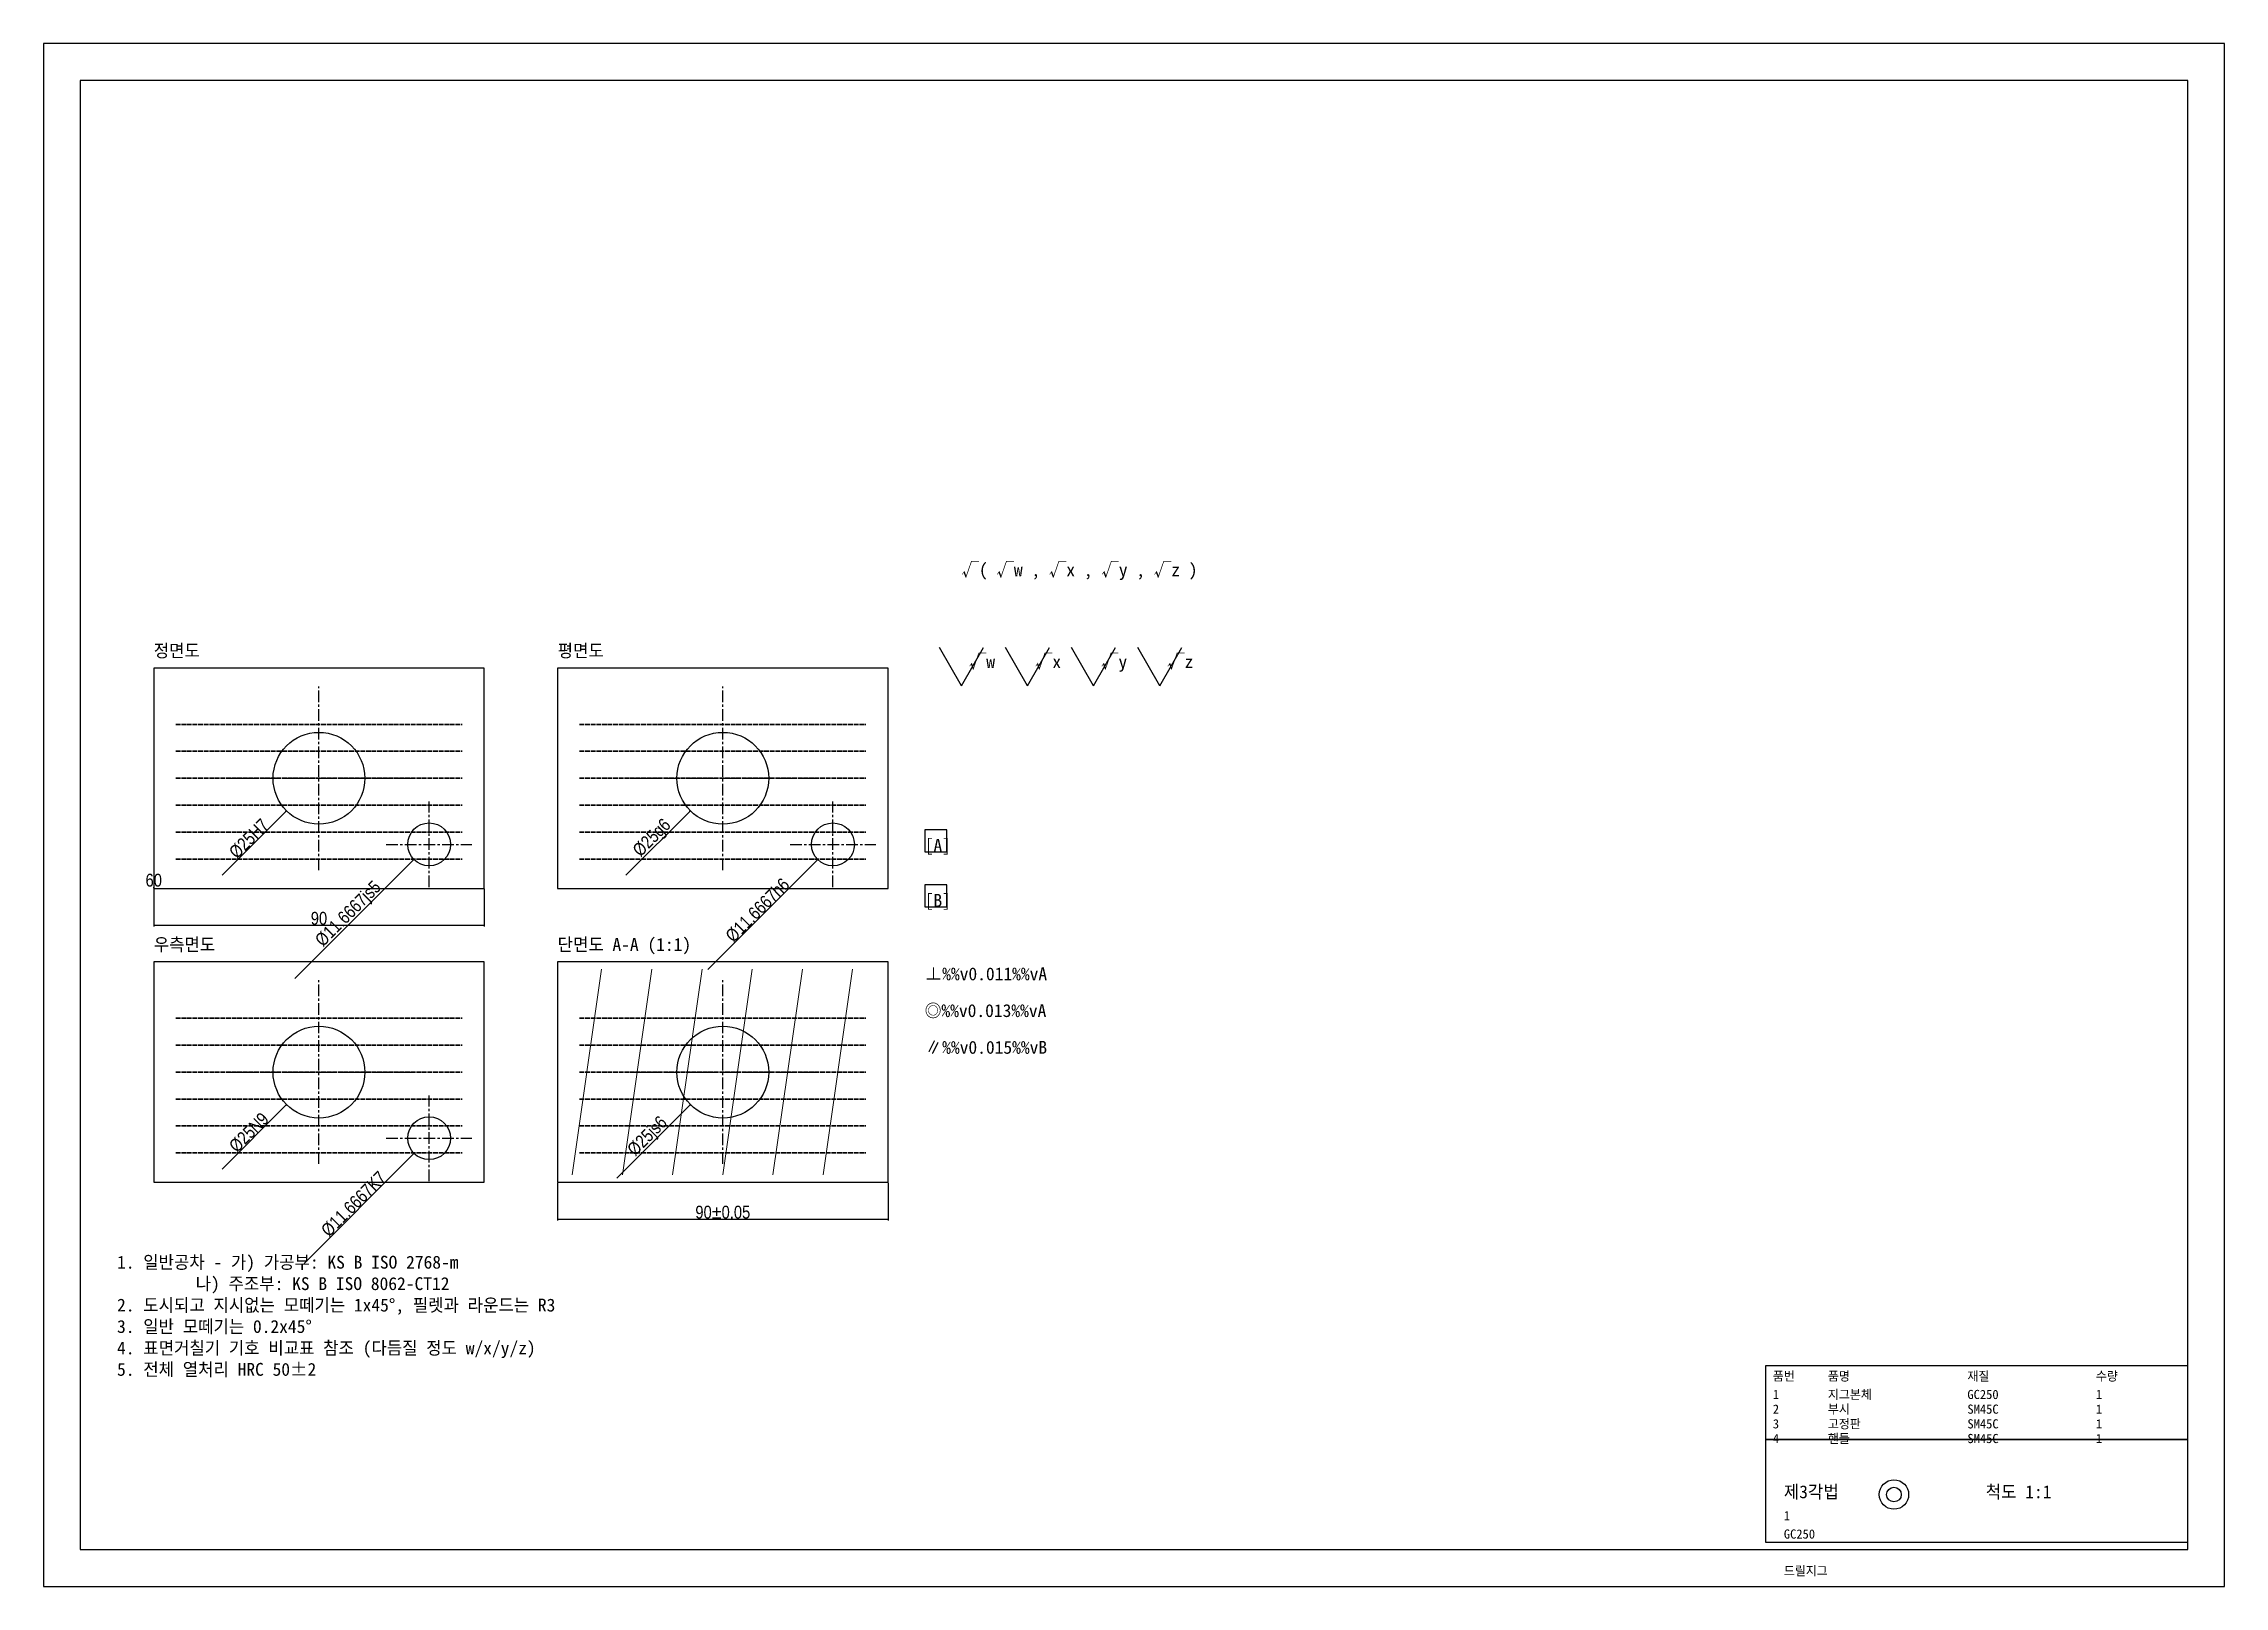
# Model space of a CAD drawing. Header units: millimetres. Extents: x 0 to 594, y 0 to 420.
import ezdxf

# ---------------------------------------------------------------- set-up
doc = ezdxf.new("R2010")
doc.units = ezdxf.units.MM
doc.linetypes.add('CENTER', pattern=[5.08, 3.175, -0.635, 0.635, -0.635])
doc.linetypes.add('DASHED', pattern=[1.524, 1.27, -0.254])
for name, color, linetype, lineweight in [('CENTER', 7, 'CENTER', 25), ('HATCH', 7, 'Continuous', 18), ('은선', 7, 'DASHED', 35)]:
    doc.layers.add(name, color=color, linetype=linetype, lineweight=lineweight)
doc.styles.add('OpenSansCondensed-Light', font='OpenSansCondensed-Light.ttf')
doc.dimstyles.new('EZ_RADIUS', dxfattribs={"dimtxt": 3.5, "dimasz": 0.25, "dimexe": 0.375, "dimexo": 0.125, "dimgap": 0.1, "dimtad": 1, "dimlfac": 100, "dimzin": 12, "dimdsep": 46, "dimtxsty": 'OpenSansCondensed-Light', "dimblk": 'CLOSEDBLANK', "dimcen": 0, "dimazin": 3, "dimtfac": 0.5, "dimtofl": 0, "dimtmove": 1, "dimatfit": 3})
doc.dimstyles.new('EZDXF', dxfattribs={"dimtxt": 3.5, "dimasz": 0.175, "dimexe": 0.375, "dimexo": 0.125, "dimgap": 0.1, "dimtad": 1, "dimlfac": 100, "dimzin": 12, "dimdsep": 46, "dimtxsty": 'OpenSansCondensed-Light', "dimblk": 'ARCHTICK', "dimcen": 2.5, "dimazin": 3, "dimtfac": 0.5, "dimtmove": 2, "dimatfit": 3})

# ---------------------------------------------------------------- blocks, each defined once
blk = doc.blocks.new('TITLE')
for tag, p in [('PART_NUMBER', (0, 0)), ('MATERIAL', (0, -5)), ('DESIGNER', (0, -10)), ('DESCRIPTION', (0, -15))]:
    blk.add_attdef(tag, p, '', height=2.5)
blk = doc.blocks.new('*U1')
blk.add_blockref('TITLE', (0, 0)).add_auto_attribs({'PART_NUMBER': '1', 'MATERIAL': 'GC250', 'DESCRIPTION': '드릴지그'})
blk = doc.blocks.new('_CLOSEDBLANK')
at = {"color": 0, "linetype": 'BYBLOCK'}
blk.add_lwpolyline([(-1, 0.2), (0, 0), (-1, -0.2)], close=True, dxfattribs=at)
blk = doc.blocks.new('*D2')
blk.add_line((65.98, 210.98), (48.59, 193.59))
at = {"layer": 'Defpoints'}
for p in [(75, 220), (66.16, 211.16)]:
    blk.add_point(p, dxfattribs=at)
at = {"xscale": 0.25, "yscale": 0.25, "rotation": 45.00000000000006}
blk.add_blockref('_CLOSEDBLANK', (66.16, 211.16), dxfattribs=at)
at = {"insert": (55.94, 203.56), "char_height": 3.5, "attachment_point": 5, "rotation": 45, "style": 'OpenSansCondensed-Light'}
blk.add_mtext('%%c25H7', dxfattribs=at)
blk = doc.blocks.new('*D3')
blk.add_line((100.7, 197.7), (68.45, 165.45))
at = {"layer": 'Defpoints'}
for p in [(105, 202), (100.88, 197.88)]:
    blk.add_point(p, dxfattribs=at)
at = {"xscale": 0.25, "yscale": 0.25, "rotation": 45.000000000000114}
blk.add_blockref('_CLOSEDBLANK', (100.88, 197.88), dxfattribs=at)
at = {"insert": (83.23, 182.85), "char_height": 3.5, "attachment_point": 5, "rotation": 45, "style": 'OpenSansCondensed-Light'}
blk.add_mtext('%%c11.6667js5', dxfattribs=at)
blk = doc.blocks.new('*D4')
blk.add_line((175.98, 210.98), (158.59, 193.59))
at = {"layer": 'Defpoints'}
for p in [(185, 220), (176.16, 211.16)]:
    blk.add_point(p, dxfattribs=at)
at = {"xscale": 0.25, "yscale": 0.25, "rotation": 45}
blk.add_blockref('_CLOSEDBLANK', (176.16, 211.16), dxfattribs=at)
at = {"insert": (165.94, 203.56), "char_height": 3.5, "attachment_point": 5, "rotation": 45, "style": 'OpenSansCondensed-Light'}
blk.add_mtext('%%c25g6', dxfattribs=at)
blk = doc.blocks.new('*D5')
blk.add_line((210.7, 197.7), (180.93, 167.93))
at = {"layer": 'Defpoints'}
for p in [(215, 202), (210.88, 197.88)]:
    blk.add_point(p, dxfattribs=at)
at = {"xscale": 0.25, "yscale": 0.25, "rotation": 45}
blk.add_blockref('_CLOSEDBLANK', (210.88, 197.88), dxfattribs=at)
at = {"insert": (194.47, 184.09), "char_height": 3.5, "attachment_point": 5, "rotation": 45, "style": 'OpenSansCondensed-Light'}
blk.add_mtext('%%c11.6667h6', dxfattribs=at)
blk = doc.blocks.new('*D6')
blk.add_line((65.98, 130.98), (48.59, 113.59))
at = {"layer": 'Defpoints'}
for p in [(75, 140), (66.16, 131.16)]:
    blk.add_point(p, dxfattribs=at)
at = {"xscale": 0.25, "yscale": 0.25, "rotation": 45.00000000000006}
blk.add_blockref('_CLOSEDBLANK', (66.16, 131.16), dxfattribs=at)
at = {"insert": (55.94, 123.56), "char_height": 3.5, "attachment_point": 5, "rotation": 45, "style": 'OpenSansCondensed-Light'}
blk.add_mtext('%%c25N9', dxfattribs=at)
blk = doc.blocks.new('*D7')
blk.add_line((100.7, 117.7), (70.93, 87.93))
at = {"layer": 'Defpoints'}
for p in [(105, 122), (100.88, 117.88)]:
    blk.add_point(p, dxfattribs=at)
at = {"xscale": 0.25, "yscale": 0.25, "rotation": 45}
blk.add_blockref('_CLOSEDBLANK', (100.88, 117.88), dxfattribs=at)
at = {"insert": (84.47, 104.09), "char_height": 3.5, "attachment_point": 5, "rotation": 45, "style": 'OpenSansCondensed-Light'}
blk.add_mtext('%%c11.6667K7', dxfattribs=at)
blk = doc.blocks.new('*D8')
blk.add_line((175.98, 130.98), (156.11, 111.11))
at = {"layer": 'Defpoints'}
for p in [(185, 140), (176.16, 131.16)]:
    blk.add_point(p, dxfattribs=at)
at = {"xscale": 0.25, "yscale": 0.25, "rotation": 45}
blk.add_blockref('_CLOSEDBLANK', (176.16, 131.16), dxfattribs=at)
at = {"insert": (164.71, 122.32), "char_height": 3.5, "attachment_point": 5, "rotation": 45, "style": 'OpenSansCondensed-Light'}
blk.add_mtext('%%c25js6', dxfattribs=at)
blk = doc.blocks.new('_ARCHTICK')
at = {"color": 0, "linetype": 'BYBLOCK', "const_width": 0.15}
blk.add_lwpolyline([(-0.5, -0.5), (0.5, 0.5)], dxfattribs=at)

msp = doc.modelspace()

# ---------------------------------------------------------------- linework, layer by layer
for p, q in [((250, 245.2), (244, 255.5923)), ((250, 245.2), (256, 255.5923)), ((268, 245.2), (262, 255.5923)), ((268, 245.2), (274, 255.5923)), ((286, 245.2), (280, 255.5923)), ((286, 245.2), (292, 255.5923)), ((304, 245.2), (298, 255.5923)), ((304, 245.2), (310, 255.5923))]:
    msp.add_line(p, q)
for points in [[(0, 0), (594, 0), (594, 420), (0, 420)], [(10, 10), (584, 10), (584, 410), (10, 410)], [(30, 190), (120, 190), (120, 250), (30, 250)], [(140, 190), (230, 190), (230, 250), (140, 250)], [(240, 200), (246, 200), (246, 206), (240, 206)], [(240, 185), (246, 185), (246, 191), (240, 191)], [(30, 110), (120, 110), (120, 170), (30, 170)], [(140, 110), (230, 110), (230, 170), (140, 170)], [(469, 40), (584, 40), (584, 60), (469, 60)], [(469, 12), (584, 12), (584, 40), (469, 40)]]:
    msp.add_lwpolyline(points, close=True)
for centre, radius in [((75, 220), 12.5), ((185, 220), 12.5), ((105, 202), 5.83333), ((215, 202), 5.83333), ((75, 140), 12.5), ((185, 140), 12.5), ((105, 122), 5.83333), ((504, 25), 4), ((504, 25), 2)]:
    msp.add_circle(centre, radius)
at = {"layer": 'CENTER'}
for p, q in [((75, 195), (75, 245)), ((185, 195), (185, 245)), ((50, 220), (100, 220)), ((160, 220), (210, 220)), ((105, 190.33333), (105, 213.66667)), ((215, 190.33333), (215, 213.66667)), ((93.33333, 202), (116.66667, 202)), ((203.33333, 202), (226.66667, 202)), ((75, 115), (75, 165)), ((185, 115), (185, 165)), ((50, 140), (100, 140)), ((160, 140), (210, 140)), ((105, 110.33333), (105, 133.66667)), ((93.33333, 122), (116.66667, 122))]:
    msp.add_line(p, q, dxfattribs=at)
at = {"layer": 'HATCH'}
for p, q in [((144, 112), (152, 168)), ((157.66667, 112), (165.66667, 168)), ((171.33333, 112), (179.33333, 168)), ((185, 112), (193, 168)), ((198.66667, 112), (206.66667, 168)), ((212.33333, 112), (220.33333, 168))]:
    msp.add_line(p, q, dxfattribs=at)
at = {"layer": '은선'}
for p, q in [((36, 234.66667), (114, 234.66667)), ((146, 234.66667), (224, 234.66667)), ((36, 227.33333), (114, 227.33333)), ((146, 227.33333), (224, 227.33333)), ((36, 220), (114, 220)), ((146, 220), (224, 220)), ((36, 212.66667), (114, 212.66667)), ((146, 212.66667), (224, 212.66667)), ((36, 205.33333), (114, 205.33333)), ((146, 205.33333), (224, 205.33333)), ((36, 198), (114, 198)), ((146, 198), (224, 198)), ((36, 154.66667), (114, 154.66667)), ((146, 154.66667), (224, 154.66667)), ((36, 147.33333), (114, 147.33333)), ((146, 147.33333), (224, 147.33333)), ((36, 140), (114, 140)), ((146, 140), (224, 140)), ((36, 132.66667), (114, 132.66667)), ((146, 132.66667), (224, 132.66667)), ((36, 125.33333), (114, 125.33333)), ((146, 125.33333), (224, 125.33333)), ((36, 118), (114, 118)), ((146, 118), (224, 118))]:
    msp.add_line(p, q, dxfattribs=at)

# ---------------------------------------------------------------- block references
msp.add_blockref('*U1', (474, 18))

# ---------------------------------------------------------------- texts
for s, height, p in [('√( √w , √x , √y , √z )', 3.5, (250, 275)), ('정면도', 3.5, (30, 253)), ('평면도', 3.5, (140, 253)), ('√w', 3.5, (252, 250)), ('√x', 3.5, (270, 250)), ('√y', 3.5, (288, 250)), ('√z', 3.5, (306, 250)), ('[A]', 3.5, (240, 200)), ('[B]', 3.5, (240, 185)), ('우측면도', 3.5, (30, 173)), ('단면도 A-A (1:1)', 3.5, (140, 173)), ('⊥%%v0.011%%vA', 3.5, (240, 165)), ('◎%%v0.013%%vA', 3.5, (240, 155)), ('∥%%v0.015%%vB', 3.5, (240, 145)), ('품번', 2.5, (471, 56)), ('품명', 2.5, (486, 56)), ('지그본체', 2.5, (486, 51)), ('재질', 2.5, (524, 56)), ('GC250', 2.5, (524, 51)), ('수량', 2.5, (559, 56)), ('2', 2.5, (471, 47)), ('1', 2.5, (471, 51)), ('부시', 2.5, (486, 47)), ('SM45C', 2.5, (524, 47)), ('1', 2.5, (559, 51)), ('1', 2.5, (559, 47)), ('3', 2.5, (471, 43)), ('핸들', 2.5, (486, 39)), ('고정판', 2.5, (486, 43)), ('SM45C', 2.5, (524, 43)), ('1', 2.5, (559, 43)), ('4', 2.5, (471, 39)), ('SM45C', 2.5, (524, 39)), ('1', 2.5, (559, 39)), ('제3각법', 3.5, (474, 24)), ('척도 1:1', 3.5, (529, 24))]:
    msp.add_text(s, height=height).set_placement(p)
at = {"insert": (20, 90), "char_height": 3.5, "attachment_point": 1}
msp.add_mtext('1. 일반공차 - 가) 가공부: KS B ISO 2768-m\\P         나) 주조부: KS B ISO 8062-CT12\\P2. 도시되고 지시없는 모떼기는 1x45°, 필렛과 라운드는 R3\\P3. 일반 모떼기는 0.2x45°\\P4. 표면거칠기 기호 비교표 참조 (다듬질 정도 w/x/y/z)\\P5. 전체 열처리 HRC 50±2', dxfattribs=at)

# ---------------------------------------------------------------- dimensions: what is measured, and where the dimension line sits
for base, p1, p2, text in [((30, 190), (30, 190), (30, 250), '60'), ((30, 180), (30, 190), (120, 190), '90'), ((140, 100), (140, 110), (230, 110), '90±0.05')]:
    msp.add_linear_dim(base=base, p1=p1, p2=p2, text=text, dimstyle='EZDXF').render()
for p1, p2, text, picture, middle in [((83.83883, 228.83883), (66.16117, 211.16117), '%%c25H7', '*D2', (55.94347, 203.55977)), ((193.83883, 228.83883), (176.16117, 211.16117), '%%c25g6', '*D4', (165.94347, 203.55977)), ((109.12479, 206.12479), (100.87521, 197.87521), '%%c11.6667js5', '*D3', (83.2329, 182.84919)), ((219.12479, 206.12479), (210.87521, 197.87521), '%%c11.6667h6', '*D5', (194.47033, 184.08663)), ((83.83883, 148.83883), (66.16117, 131.16117), '%%c25N9', '*D6', (55.94347, 123.55977)), ((193.83883, 148.83883), (176.16117, 131.16117), '%%c25js6', '*D8', (164.70604, 122.32233)), ((109.12479, 126.12479), (100.87521, 117.87521), '%%c11.6667K7', '*D7', (84.47033, 104.08663))]:
    dim = msp.add_diameter_dim_2p(p1=p1, p2=p2, text=text, dimstyle='EZ_RADIUS')
    dim.commit()
    dim.dimension.update_dxf_attribs({"geometry": picture, "text_midpoint": middle})

doc.saveas('drawing.dxf')
